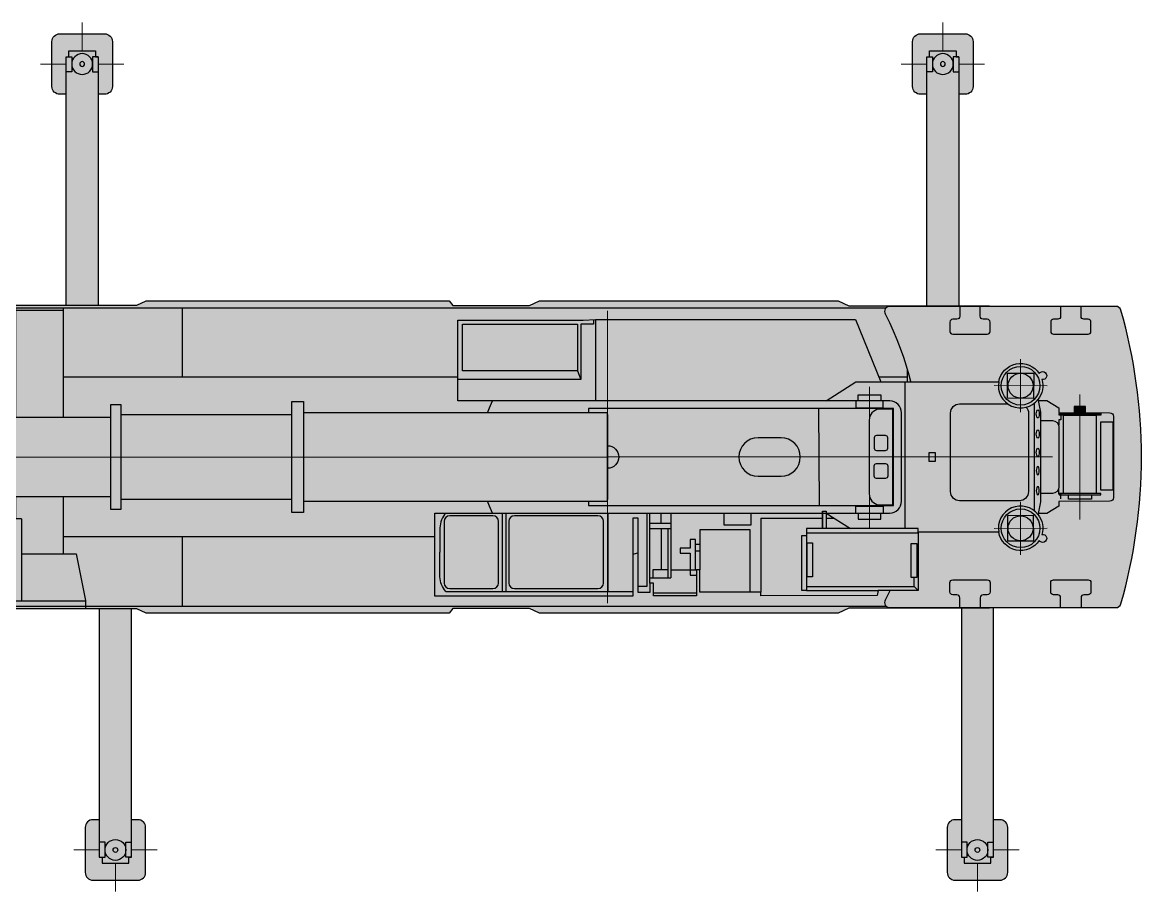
# Model space of a CAD drawing. Header units: millimetres. Extents: x -36138 to -14139, y -92870 to -59988.
# Drawn here: x -29238 to -18128, y -92870 to -84243 of the extents above; entities that cross this region are included whole.
import ezdxf

# ---------------------------------------------------------------- set-up
doc = ezdxf.new("R2010")
doc.units = ezdxf.units.MM
doc.set_wipeout_variables(frame=1)
doc.layers.add('Техника. Кран Grove GMK 5170', color=251, linetype='Continuous')
doc.layers.add('Техника. Кран Grove GMK 5170 Штрих', color=7, linetype='Continuous', true_color=0xf7d56e)

# ---------------------------------------------------------------- blocks, each defined once
blk = doc.blocks.new('Кран GMK 5170-0224.21494801')
at = {"color": 0, "linetype": 'ByBlock', "lineweight": -2, "transparency": 16777216}
blk.add_wipeout([(223.35143530849746, -300), (223.35143530849746, -300), (252.68357113049933, -294.1654754233439), (277.5501551700748, -277.5501551700747), (294.165475423344, -252.68357113049922), (300, -223.35143530849734), (300, -223.3514353084975), (300, 223.35143530849746), (300, 223.35143530849746), (294.16547542334393, 252.68357113049933), (277.5501551700747, 277.5501551700746), (252.6835711304993, 294.1654754233439), (223.35143530849746, 300), (-223.35143530849746, 300), (-223.35143530849746, 300), (-252.6835711304993, 294.1654754233439), (-277.5501551700747, 277.5501551700746), (-294.16547542334393, 252.68357113049933), (-300, 223.35143530849746), (-300, -223.3514353084975), (-300, -223.3514353084975), (-294.16547542334393, -252.68357113049933), (-277.5501551700747, -277.5501551700747), (-252.68357113049933, -294.1654754233439), (-223.35143530849746, -300)], dxfattribs=at)
at = {"layer": 'Техника. Кран Grove GMK 5170 Штрих', "transparency": 16777216}
h = blk.add_hatch(color=256, dxfattribs=at)
h.dxf.hatch_style = 1
edge = h.paths.add_edge_path()
edge.add_line((-223.3514353084975, -300), (223.3514353084975, -300))
edge.add_arc((223.3514353084975, -223.3514353084975), 76.64856469150254, 270, 360)
edge.add_line((300, -223.3514353084975), (300, 223.3514353084975))
edge.add_arc((223.3514353084975, 223.3514353084975), 76.64856469150254, 0, 90)
edge.add_line((223.3514353084975, 300), (-223.3514353084975, 300))
edge.add_arc((-223.3514353084975, 223.3514353084975), 76.64856469150254, 90, 180)
edge.add_line((-300, 223.3514353084975), (-300, -223.3514353084975))
edge.add_arc((-223.3514353084975, -223.3514353084975), 76.64856469150254, 180, 270)
at = {"color": 0, "linetype": 'ByBlock', "lineweight": 9, "transparency": 16777216}
for p, q in [((0, -413.5567201881204), (0, 413.5567201881204)), ((-413.5567201881204, 0), (413.5567201881204, 0))]:
    blk.add_line(p, q, dxfattribs=at)
at = {"color": 0, "linetype": 'ByBlock', "lineweight": -2, "transparency": 16777216}
blk.add_lwpolyline([(-223.3514353084975, -300), (223.3514353084975, -300, 0.414213562373095), (300, -223.3514353084975), (300, 223.3514353084975, 0.414213562373095), (223.3514353084975, 300), (-223.3514353084975, 300, 0.414213562373095), (-300, 223.3514353084975), (-300, -223.3514353084975, 0.414213562373095)], format="xyb", close=True, dxfattribs=at)
blk = doc.blocks.new('Кран GMK 5170-0224.215028')
at = {"color": 0, "linetype": 'ByBlock', "lineweight": -2, "transparency": 16777216}
blk.add_wipeout([(-131.73732596188324, -130), (131.73732596188347, -130), (131.73732596188347, -70.66530100679665), (160, -70.66530100679665), (160, 2600), (-160, 2600), (-160, -70.66530100679665), (-131.73732596188324, -70.66530100679665)], dxfattribs=at)
at = {"layer": 'Техника. Кран Grove GMK 5170 Штрих', "transparency": 16777216}
h = blk.add_hatch(color=256, dxfattribs=at)
h.dxf.hatch_style = 1
h.paths.add_polyline_path([(-131.7373259618835, -70.66530100679665), (-131.7373259618835, -130), (131.7373259618835, -130), (131.7373259618835, -70.66530100679665), (160, -70.66530100679665), (160, 2600), (-160, 2600), (-160, -70.66530100679665)])
at = {"color": 0, "linetype": 'ByBlock', "lineweight": -2, "transparency": 16777216}
blk.add_lwpolyline([(-131.7373259618835, -70.66530100679665), (-131.7373259618835, -130), (131.7373259618835, -130), (131.7373259618835, -70.66530100679665), (160, -70.66530100679665), (160, 2600), (-160, 2600), (-160, -70.66530100679665)], close=True, dxfattribs=at)
for points in [[(-160, -70.66530100679665), (-103.4746519237742, -70.66530100679665), (-103.4746519237742, 76.6388988133549), (-160, 76.6388988133549)], [(160, -70.66530100679665), (103.4746519237742, -70.66530100679665), (103.4746519237742, 76.6388988133549), (160, 76.6388988133549)]]:
    blk.add_lwpolyline(points, dxfattribs=at)
for radius in [103.4746519237709, 23.81522471108474]:
    blk.add_circle((0, 0), radius, dxfattribs=at)
blk = doc.blocks.new('Кран GMK 5170-0224.194517')
at = {"color": 0, "linetype": 'ByBlock', "lineweight": -2, "transparency": 16777216}
blk.add_wipeout([(3949.282916369557, -1343.6058605168419), (3949.282916369557, -1391.2596329978542), (3838.8889044283114, -1421.6017187266352), (3838.8889044283114, -1481.2225783520626), (3789.7622286376854, -1500), (2396.5737555861697, -1500), (2290.848995575666, -1550), (-674.4223234290187, -1550), (-773.9656903497023, -1503.8969788338145), (-1534.5385818486614, -1503.8969788338145), (-1570.6035288986825, -1550), (-4580.100827058704, -1550), (-4670.965540650541, -1505.746114425222), (-5920.288391583475, -1505.746114425222), (-5982.3129511308, -1534.9999999999982), (-7614.946196158634, -1534.9999999999982), (-7850.525721955819, -1364.999999999999), (-9168.498484730968, -1364.999999999999), (-9208.703359599698, -1349.8339980864039), (-9267.502203828066, -1349.8339980864039), (-9288.79225144814, -1330.2931327825354), (-9291.20774855186, -1197.156580423768), (-9243.663347690097, -1197.156580423768), (-9243.663347690097, 1197.156580423769), (-9291.20774855186, 1197.156580423769), (-9288.79225144814, 1330.2931327825354), (-9267.502203828066, 1349.833998086402), (-9208.703359599698, 1349.833998086402), (-9168.498484730968, 1365), (-7850.525721955819, 1365), (-7614.946196158634, 1535), (-5982.3129511308, 1535), (-5920.288391583475, 1505.746114425221), (-4670.965540650541, 1505.746114425221), (-4580.100827058704, 1550), (-1570.6035288986825, 1550), (-1534.5385818486614, 1503.8969788338145), (-773.9656903497023, 1503.8969788338145), (-674.4223234290187, 1550), (2290.848995575666, 1550), (2396.5737555861697, 1500.0000000000018), (3789.7622286376854, 1500.0000000000018), (3838.8889044283114, 1481.2225783520626), (3838.8889044283114, 1421.6017187266334), (3949.282916369557, 1391.259632997857), (3949.282916369557, 1343.6058605168437), (4007.999999999998, 1321.192387074514), (4007.999999999998, -1321.1923870745159)], dxfattribs=at)
at = {"layer": 'Техника. Кран Grove GMK 5170 Штрих', "transparency": 16777216}
h = blk.add_hatch(color=256, dxfattribs=at)
h.dxf.hatch_style = 1
h.paths.add_polyline_path([(4008, -1321.192387074516), (3949.282916369557, -1343.605860516844), (3949.282916369557, -1391.259632997855), (3838.888904428313, -1421.601718726633), (3838.888904428313, -1481.222578352063), (3789.762228637686, -1500), (2396.573755586171, -1500), (2290.848995575667, -1550), (-674.4223234290184, -1550), (-773.9656903497016, -1503.896978833815), (-1534.538581848661, -1503.896978833815), (-1570.603528898682, -1550), (-4580.100827058704, -1550), (-4670.965540650541, -1505.746114425223), (-5920.288391583475, -1505.746114425223), (-5982.3129511308, -1535), (-7614.946196158635, -1535), (-7850.525721955819, -1365), (-9168.498484730968, -1365), (-9208.703359599698, -1349.833998086404), (-9267.502203828066, -1349.833998086404), (-9288.79225144814, -1330.293132782535), (-9291.20774855186, -1197.156580423769), (-9243.663347690097, -1197.156580423769), (-9243.663347690097, 1197.156580423769), (-9291.20774855186, 1197.156580423769), (-9288.79225144814, 1330.293132782535), (-9267.502203828066, 1349.833998086404), (-9208.703359599698, 1349.833998086404), (-9168.498484730968, 1365), (-7850.525721955819, 1365), (-7614.946196158635, 1535), (-5982.3129511308, 1535), (-5920.288391583475, 1505.746114425223), (-4670.965540650541, 1505.746114425223), (-4580.100827058704, 1550), (-1570.603528898682, 1550), (-1534.538581848661, 1503.896978833815), (-773.9656903497016, 1503.896978833815), (-674.4223234290184, 1550), (2290.848995575667, 1550), (2396.573755586171, 1500), (3789.762228637686, 1500), (3838.888904428313, 1481.222578352063), (3838.888904428313, 1421.601718726633), (3949.282916369557, 1391.259632997855), (3949.282916369557, 1343.605860516844), (4008, 1321.192387074516)])
edge = h.paths.add_edge_path(flags=0)
edge.add_arc((5.811107890344035e-14, -1.13686837721616e-13), 1000, 180, 360)
edge.add_arc((-5.811107890344035e-14, 1.13686837721616e-13), 1000, 0, 180)
h = blk.add_hatch(color=256, dxfattribs=at)
h.dxf.hatch_style = 1
h.set_gradient(color1=(132, 132, 132), color2=(214, 214, 214), rotation=180, tint=1)
edge = h.paths.add_edge_path()
edge.add_arc((-8964.147920987394, -1229.295151965263), 46.3886188299407, -73.92290433633718, 1.0553593319232277, ccw=False)
edge.add_line((-8951.301495082756, -1273.869508925585), (-9159.18373208106, -1288.516799466692))
edge.add_arc((-9163.552191597526, -1249.61695367322), 39.14436666115686, 239.2792716071339, 276.40748048065984, ccw=False)
edge.add_arc((-9139.450014042377, -1234.790334517638), 65.53499409073983, 180.4587436288264, 227.7078468648411, ccw=False)
edge.add_line((-9204.982907569807, -1235.31504052657), (-9204.982907569807, 1235.31504052657))
edge.add_arc((-9139.450014042377, 1234.790334517638), 65.53499409073981, 132.2921531351589, 179.5412563711736, ccw=False)
edge.add_arc((-9163.552191597526, 1249.61695367322), 39.14436666115724, 83.59251951934021, 120.7207283928661, ccw=False)
edge.add_line((-9159.18373208106, 1288.516799466692), (-8951.301495082756, 1273.869508925585))
edge.add_arc((-8964.147920987394, 1229.295151965263), 46.38861882994086, -1.0553593319232277, 73.92290433633718, ccw=False)
edge.add_line((-8917.76717124926, 1228.440745341912), (-8917.76717124926, -1228.440745341912))
at = {"color": 0, "linetype": 'ByBlock', "lineweight": -2, "transparency": 16777216}
for p, q in [((-4221.282619536614, 1481.222578352063), (-4221.282619536614, 793.1243666978517)), ((2974.749875559483, 1481.222578352063), (2974.749875559483, -1481.222578352063)), ((-4221.282619536614, -793.1243666978517), (-4221.282619536614, -1481.222578352063))]:
    blk.add_line(p, q, dxfattribs=at)
for points in [[(4008, -1321.192387074516), (3949.282916369557, -1343.605860516844), (3949.282916369557, -1391.259632997855), (3838.888904428313, -1421.601718726633), (3838.888904428313, -1481.222578352063), (3789.762228637686, -1500), (2396.573755586171, -1500), (2290.848995575667, -1550), (-674.4223234290184, -1550), (-773.9656903497016, -1503.896978833815), (-1534.538581848661, -1503.896978833815), (-1570.603528898682, -1550), (-4580.100827058704, -1550), (-4670.965540650541, -1505.746114425223), (-5920.288391583475, -1505.746114425223), (-5982.3129511308, -1535), (-7614.946196158635, -1535), (-7850.525721955819, -1365), (-9168.498484730968, -1365), (-9208.703359599698, -1349.833998086404), (-9267.502203828066, -1349.833998086404), (-9288.79225144814, -1330.293132782535), (-9291.20774855186, -1197.156580423769), (-9243.663347690097, -1197.156580423769), (-9243.663347690097, 1197.156580423769), (-9291.20774855186, 1197.156580423769), (-9288.79225144814, 1330.293132782535), (-9267.502203828066, 1349.833998086404), (-9208.703359599698, 1349.833998086404), (-9168.498484730968, 1365), (-7850.525721955819, 1365), (-7614.946196158635, 1535), (-5982.3129511308, 1535), (-5920.288391583475, 1505.746114425223), (-4670.965540650541, 1505.746114425223), (-4580.100827058704, 1550), (-1570.603528898682, 1550), (-1534.538581848661, 1503.896978833815), (-773.9656903497016, 1503.896978833815), (-674.4223234290184, 1550), (2290.848995575667, 1550), (2396.573755586171, 1500), (3789.762228637686, 1500), (3838.888904428313, 1481.222578352063), (3838.888904428313, 1421.601718726633), (3949.282916369557, 1391.259632997855), (3949.282916369557, 1343.605860516844), (4008, 1321.192387074516)], [(-7683.441580662191, -341.0455564032818), (-7386.341123941711, -341.0455564032818), (-7386.341123941711, 705.1282999145988), (-7683.441580662191, 705.1282999145988)], [(-7309.193878988306, -341.0455564032818), (-7012.093422267826, -341.0455564032818), (-7012.093422267826, 705.1282999145988), (-7309.193878988306, 705.1282999145988)], [(-6934.946177314421, -341.0455564032818), (-6637.845720593941, -341.0455564032818), (-6637.845720593941, 705.1282999145988), (-6934.946177314421, 705.1282999145988)], [(-6582.47735582936, -341.0455564032818), (-6285.37689910888, -341.0455564032818), (-6285.37689910888, 705.1282999145988), (-6582.47735582936, 705.1282999145988)], [(-6208.229654155475, -341.0455564032818), (-5911.129197434995, -341.0455564032818), (-5911.129197434995, 705.1282999145988), (-6208.229654155475, 705.1282999145988)], [(-7683.441580662191, -1359.732776178869), (-6776.686204974896, -1359.732776178869), (-6776.686204974896, -391.3066144031982), (-7683.441580662191, -391.3066144031982)]]:
    blk.add_lwpolyline(points, close=True, dxfattribs=at)
for points in [[(-7779.149436676264, 1266.918261519626), (-7779.149436676264, 1371.29692873959), (-7608.329289339628, 1481.222578352063), (3838.888904428313, 1481.222578352063)], [(-7779.149436676264, 1311.568009293529), (-7572.046250437816, 1421.70040296355), (-7572.046250437816, 1481.222578352063)], [(-6081.132421956405, 1435.708854484452), (-6081.132421956405, 1481.222578352063)], [(-5878.470172640955, 1481.222578352063), (-5878.470172640955, -613.4582289474638)], [(-5878.470172640955, 1457.573633436994), (-5405.341089288668, 1457.573633436994)], [(-5405.341089288668, 1481.222578352063), (-5405.341089288668, -965.3271675239885)], [(-9208.703359599698, 1349.833998086404), (-8898.72607232145, 1320.097898710956), (-7820.497462992331, 1320.097898710956), (-7820.497462992331, 0)], [(-6037.076670706614, 1398.915070904332), (-7548.177408317286, 1401.724740912512), (-7615.046149433845, 1334.506163332706), (-7718.297882727435, 1311.217050208405)], [(-7603.69340885475, 1345.918297920813), (-7603.69340885475, 727.883804879692), (-6618.913299952251, 727.883804879692), (-6618.913299952251, 1355.923017432264), (-7593.740758515476, 1355.923017432264)], [(-7572.046250437816, 1435.708854484452), (-6081.132421956405, 1435.708854484452)], [(-6016.743302162671, 1381.933370662315), (-6016.743302162671, 942.6393478656028), (-6618.913299952251, 942.6393478656028)], [(-6081.132421956405, 1435.708854484452), (-5912.44205947937, 1294.8247130737), (-5878.470172640955, 1294.8247130737)], [(-7820.497462992331, 1266.918261519626), (-7716.746189349265, 1266.918261519626)], [(-7779.149436676264, 1310.140532959769), (-7718.297882727435, 1311.217050208405), (-7690.810732044243, 1213.612676964265), (-7690.810732044243, -1355.400456329677)], [(-7716.948513512078, 1305.519713521338), (-7716.948513512078, -1340.034069673156)], [(-609.0597170640431, 793.1243666978517), (-5405.341089288668, 793.1243666978517)], [(2974.749875559483, 793.1243666978517), (609.0597170640426, 793.1243666978517)], [(-7820.497462992331, 642.5311291612693), (-8917.76717124926, 642.5311291612693)], [(-7820.497462992331, 568.6485606312222), (-8917.76717124926, 568.6485606312222)], [(-9208.703359599698, -1349.833998086404), (-8898.72607232145, -1320.097898710956), (-7820.497462992331, -1320.097898710956), (-7820.497462992331, 0)], [(-7820.497462992331, -568.6485606312222), (-8917.76717124926, -568.6485606312222)], [(-7820.497462992331, -642.5311291612693), (-8917.76717124926, -642.5311291612693)], [(-5817.836284491583, -613.4582289474638), (-5878.470172640955, -613.4582289474638)], [(-5817.836284491583, -613.4582289474638), (-5817.836284491583, -1430.041503779954)], [(-609.0597170640431, -793.1243666978517), (-5405.341089288668, -793.1243666978517)], [(2974.749875559483, -793.1243666978517), (609.0597170640426, -793.1243666978517)], [(-5819.175658379419, -962.2101991520394), (-5274.989419837955, -962.2101991520394), (-5180.62415969008, -1422.59498477669), (-5180.62415969008, -1505.746114425223)], [(-5180.62415969008, -1430.041503779954), (-7563.848458453554, -1430.041503779954), (-7820.497462992331, -1279.157701969634)], [(-7820.497462992331, -1320.097898710956), (-7608.329289339628, -1481.222578352063), (3838.888904428313, -1481.222578352063)]]:
    blk.add_lwpolyline(points, dxfattribs=at)
for points in [[(-8917.76717124926, -1228.440745341912, -0.3393484909883466), (-8951.301495082756, -1273.869508925585), (-9159.18373208106, -1288.516799466692, -0.1634346486017519), (-9183.549246346818, -1283.268093960833, -0.2091344984603564), (-9204.982907569807, -1235.31504052657), (-9204.982907569807, 1235.31504052657, -0.2091344984603564), (-9183.549246346818, 1283.268093960833, -0.1634346486017519), (-9159.18373208106, 1288.516799466692), (-8951.301495082756, 1273.869508925585, -0.3393484909883466), (-8917.76717124926, 1228.440745341912)], [(-6479.146545887939, -1326.165225520861, 0.5734107732624532), (-6360.959837174734, -1233.925446001806), (-6452.899277804587, -1116.123561114058, 1.00000000000003), (-6571.085986517784, -1208.363340633106)]]:
    blk.add_lwpolyline(points, format="xyb", close=True, dxfattribs=at)
for centre, radius in [((-7039.385252513952, 1119.700126983989), 179.9794570608137), ((0, 0), 1000), ((-6511.992632161186, -1162.243450873582), 216.327422903385), ((-6511.992632161186, -1162.243450873582), 199.3848740226967)]:
    blk.add_circle(centre, radius, dxfattribs=at)
blk = doc.blocks.new('GROVE_GMK5170_CP_DESSUS')
at = {"color": 0, "linetype": 'ByBlock', "lineweight": -2, "transparency": 16777216}
blk.add_wipeout([(5095.615765236812, 1457.6350616907075), (5088.552746571489, 1472.632446901638), (5077.094072444069, 1484.6118702213716), (5062.425184992163, 1492.3340160860316), (5046.063634772144, 1495), (2801.539657533517, 1495), (2801.539657533517, 1495), (2776.3054336864334, 1488.39997136468), (2757.5340622505264, 1470.2902489602093), (2750.033164965256, 1445.308996568314), (2755.723830919785, 1419.8542769244887), (2755.7238309197846, 1419.8542769244887), (2755.7238309197846, 1419.8542769244887), (2860.7492851578863, 1194.199952884198), (2947.3331111369935, 960.8472989999541), (3014.917152034266, 721.3006074928585), (3063.065731866165, 477.10410003181505), (3091.468464044441, 229.8319730121916), (3099.942252262442, -18.921750395593335), (3088.4324708131626, -267.5534960094419), (3057.0133167302038, -514.4604759689223), (3005.88733148157, -758.0510209996287), (2935.3840952996916, -996.7548410023305), (2845.9581025645803, -1229.0331478227044), (2755.7238309197846, -1419.8542769244882), (2755.7238309197846, -1419.8542769244882), (2750.033164965256, -1445.3089965683137), (2757.5340622505264, -1470.2902489602095), (2776.3054336864334, -1488.3999713646792), (2801.539657533517, -1494.9999999999998), (2801.539657533517, -1495), (5046.063634772144, -1495), (5046.063634772144, -1495), (5062.425184992164, -1492.3340160860316), (5077.094072444069, -1484.6118702213714), (5088.552746571489, -1472.632446901638), (5095.615765236812, -1457.635061690707), (5095.615765236812, -1457.6350616907075), (5095.615765236811, -1457.6350616907075), (5175.478647391319, -1142.1124158315295), (5235.823835959087, -822.2826514056387), (5276.423757998528, -499.35190600286296), (5297.125303644453, -174.53801158966144), (5297.850403513867, 150.934098161973), (5278.5963231201595, 475.837007327455), (5239.435673185357, 798.9454465435865), (5180.516135811569, 1119.0409137274555), (5102.059907544294, 1434.9162692746631)], dxfattribs=at)
at = {"layer": 'Техника. Кран Grove GMK 5170 Штрих', "true_color": 0xadadad, "transparency": 16777216}
h = blk.add_hatch(color=253, dxfattribs=at)
h.dxf.hatch_style = 1
edge = h.paths.add_edge_path()
edge.add_arc((5046.063634772148, 1443.460342466482), 51.53965753352275, 15.96353280865996, 90.00000000000504)
edge.add_line((5046.063634772143, 1495), (2801.539657533516, 1495))
edge.add_arc((2801.539657533514, 1443.460342466482), 51.53965753351736, 89.99999999999699, 207.2592547683466)
edge.add_arc((-1.818989403545856e-12, 0), 3100, -27.25925476834948, 27.25925476834942, ccw=False)
edge.add_arc((2801.539657533514, -1443.460342466482), 51.53965753351737, 152.7407452316536, 270.0000000000031)
edge.add_line((2801.539657533518, -1495), (5046.063634772145, -1495))
edge.add_arc((5046.06363477215, -1443.460342466482), 51.53965753352213, 269.9999999999949, 344.0364671913408)
edge.add_arc((-1.818989403545856e-12, 0), 5300.000000000003, 344.0364671913458, 375.9635328086542)
at = {"color": 0, "linetype": 'ByBlock', "lineweight": -2, "transparency": 16777216}
blk.add_lwpolyline([(5095.615765236811, 1457.6350616907, 0.3347722609800616), (5046.063634772143, 1495), (2801.539657533516, 1495, 0.5615138457028149), (2755.723830919784, 1419.854276924481, -0.2424728894192855), (2755.723830919786, -1419.854276924496, 0.5615138457028098), (2801.539657533518, -1495), (5046.063634772145, -1495, 0.3347722609800662), (5095.615765236813, -1457.635061690715, 0.140216327210272)], format="xyb", close=True, dxfattribs=at)
for points in [[(3496.854689144295, 1495), (3496.854689144295, 1396.236162463436, -0.414213562373095), (3468.540765490381, 1367.922238809522), (3426.509105506468, 1367.922238809522, 0.414213562373095), (3398.195181852554, 1339.608315155609), (3398.195181852554, 1247.167084986577, 0.414213562373095), (3426.509105506468, 1218.853161332663), (3598.080023351124, 1218.853161332663), (3769.65094119578, 1218.853161332663, 0.414213562373095), (3797.964864849693, 1247.167084986577), (3797.964864849693, 1339.608315155609, 0.414213562373095), (3769.65094119578, 1367.922238809522), (3727.619281211866, 1367.922238809522, -0.414213562373095), (3699.305357557952, 1396.236162463436), (3699.305357557952, 1495)], [(4497.78100176947, 1495), (4497.78100176947, 1396.236162463436, -0.414213562373095), (4469.467078115556, 1367.922238809522), (4427.435418131643, 1367.922238809522, 0.414213562373095), (4399.121494477729, 1339.608315155609), (4399.121494477729, 1247.167084986577, 0.414213562373095), (4427.435418131643, 1218.853161332663), (4599.006335976299, 1218.853161332663), (4770.577253820955, 1218.853161332663, 0.414213562373095), (4798.891177474869, 1247.167084986577), (4798.891177474869, 1339.608315155609, 0.414213562373095), (4770.577253820955, 1367.922238809522), (4728.545593837041, 1367.922238809522, -0.414213562373095), (4700.231670183128, 1396.236162463436), (4700.231670183128, 1495)], [(3496.854689144297, -1495), (3496.854689144297, -1396.236162463436, 0.414213562373095), (3468.540765490383, -1367.922238809522), (3426.509105506469, -1367.922238809522, -0.414213562373095), (3398.195181852556, -1339.608315155609), (3398.195181852556, -1247.167084986577, -0.414213562373095), (3426.509105506469, -1218.853161332663), (3598.080023351125, -1218.853161332663), (3769.650941195781, -1218.853161332663, -0.414213562373095), (3797.964864849695, -1247.167084986577), (3797.964864849695, -1339.608315155609, -0.414213562373095), (3769.650941195781, -1367.922238809522), (3727.619281211868, -1367.922238809522, 0.414213562373095), (3699.305357557954, -1396.236162463436), (3699.305357557954, -1495)], [(4497.781001769472, -1495), (4497.781001769472, -1396.236162463436, 0.414213562373095), (4469.467078115558, -1367.922238809522), (4427.435418131645, -1367.922238809522, -0.414213562373095), (4399.121494477731, -1339.608315155609), (4399.121494477731, -1247.167084986577, -0.414213562373095), (4427.435418131645, -1218.853161332663), (4599.006335976301, -1218.853161332663), (4770.577253820957, -1218.853161332663, -0.414213562373095), (4798.89117747487, -1247.167084986577), (4798.89117747487, -1339.608315155609, -0.414213562373095), (4770.577253820957, -1367.922238809522), (4728.545593837043, -1367.922238809522, 0.414213562373095), (4700.23167018313, -1396.236162463436), (4700.23167018313, -1495)]]:
    blk.add_lwpolyline(points, format="xyb", dxfattribs=at)
blk = doc.blocks.new('Кран GMK 5170-0224.230354')
at = {"linetype": 'ByBlock', "lineweight": -2, "transparency": 16777216}
blk.add_wipeout([(-1140.5268777287738, -555.966392420064), (-1201.1660639956594, -408.7790051207394), (-1242.8978451977846, -255.1570785320855), (-1265.0653265768701, -97.51875622301122), (-1267.3195725758228, 61.65459665393064), (-1249.6250993897852, 219.8574522216495), (-1212.2604335122737, 374.5995590800376), (-1155.8137274844157, 523.4451410424062), (-1140.5268777287797, 555.9663924200504), (-1487.086000535855, 555.9663924200504), (-1487.086000535855, 1358.7032067721666), (-241.23315855818487, 1358.7032067721666), (-118.10164318609054, 1365.8498659497927), (2459.804197485034, 1365.8498659497927), (2714.462931391782, 745.3737012133806), (3882.883129452733, 745.3737012133806), (3882.9850064174952, 745.9538597015871), (3904.1763370656513, 808.6589897728572), (3943.030701273572, 862.2439150214104), (3996.043487143676, 901.8753465648842), (4058.433012003455, 923.9785820670841), (4124.571823813336, 926.5599391271971), (4188.4942898448935, 909.3865827767659), (4244.43468880674, 874.0075268837099), (4285.090683857415, 827.1796233685382), (4285.090683857415, 827.1796233685382), (4306.350588677674, 844.9717118645494), (4334.069335540897, 844.5101510895092), (4354.7250856310675, 826.0201009481807), (4358.241491531714, 798.5214308792802), (4342.903170002938, 775.4286212040533), (4316.192505167068, 768.0068727549206), (4311.749395072662, 768.6433899672284), (4311.749395072662, 768.6433899672284), (4320.157698511735, 717.6071192237141), (4316.439124940145, 666.0166868866891), (4300.798503372105, 616.7138324551852), (4274.097361228223, 572.4142894965844), (4274.097361228223, 572.4142894965844), (4274.0529071653855, 561.3695176379279), (4359.141321374742, 560.731231784077), (4480.934387220097, 488.26510725566186), (4480.603640308849, 442.7695975107563), (4985.861433165932, 439.02424651411457), (4985.861433165932, 439.02424651411457), (4999.590396245496, 436.2006952524862), (5011.208328382112, 428.3597436625296), (5018.962946064967, 416.68400927193215), (5021.684653144022, 402.9344936607249), (5021.684653144022, 402.9344936607231), (5021.684653144022, -402.9344936607213), (5021.684653144022, -402.9344936607213), (5018.962946064967, -416.68400927193034), (5011.208328382112, -428.3597436625296), (4999.590396245496, -436.20069525248255), (4985.861433165932, -439.0242465141109), (4985.861433165932, -439.0242465141109), (4480.603640308849, -442.7695975107563), (4480.934387220097, -488.26510725566004), (4359.141321374742, -560.731231784076), (4274.0529071653855, -561.3695176379251), (4274.097361228223, -572.4142894965835), (4274.097361228223, -572.4142894965835), (4300.798503372105, -616.7138324551843), (4316.439124940145, -666.0166868866854), (4320.157698511735, -717.6071192237132), (4311.749395072662, -768.6433899672247), (4311.749395072662, -768.6433899672247), (4311.749395072662, -768.6433899672247), (4339.127204296029, -773.0020053603694), (4356.974672663406, -794.2154406996042), (4356.585396825163, -821.9352969463098), (4338.1492744402985, -842.6391941018383), (4310.659867754266, -846.2272975098176), (4287.527138198244, -830.9492482461101), (4285.090683857415, -827.1796233685372), (4285.090683857415, -827.1796233685372), (4241.221122542218, -876.7423858208749), (4184.613604080095, -911.0439118139693), (4120.374051235175, -926.990249392843), (4054.2967861070542, -923.1430601483826), (3992.3418899954427, -899.8493554259894), (3940.0976120057526, -859.2101963644318), (3902.276316423332, -804.8911809797464), (3882.9850064174952, -745.9538597015835), (3083.7637917059756, -745.9538597015835), (3083.763791705976, -1323.6360408034234), (2686.0802918240793, -1323.6360408034234), (2674.949057978097, -1375.7084957219986), (1523.0113895903917, -1378.2240928616793), (1522.8857483015447, -1341.0074773402575), (1416.9417005647404, -1341.3646025014887), (917.0253945939036, -1341.0113355997992), (917.0253945939036, -1121.0914452403058), (882.0270755593367, -1120.8828011056748), (882.0270755593367, -1376.8033086082396), (455.44116966670845, -1376.8033086082396), (455.44116966670776, -1253.2507927386969), (419.56054602010363, -1253.2507927386969), (419.56054602010363, -1344.413177395434), (304.26184090915126, -1344.413177395434), (304.26184090915126, -607.7729328002824), (250.11437847511866, -607.7729328002824), (250.11437847511866, -1381.4763781384272), (-1714.148329467564, -1381.4763781384272), (-1714.148329467564, -555.966392420064), (-1140.526877728773, -555.966392420064)], dxfattribs=at)
at = {"layer": 'Техника. Кран Grove GMK 5170 Штрих', "transparency": 16777216}
h = blk.add_hatch(color=256, dxfattribs=at)
h.dxf.hatch_style = 1
edge = h.paths.add_edge_path()
edge.add_arc((2.273736754432321e-13, -1.088051246768885e-13), 1268.818422124429, 154.0124087222061, 205.9875912777946, ccw=False)
edge.add_line((-1140.52687772878, 555.9663924200504), (-1487.086000535855, 555.9663924200504))
edge.add_line((-1487.086000535855, 555.9663924200504), (-1487.086000535855, 1358.703206772167))
edge.add_line((-1487.086000535855, 1358.703206772167), (-241.2331585581851, 1358.703206772167))
edge.add_line((-241.2331585581851, 1358.703206772167), (-118.1016431860903, 1365.849865949793))
edge.add_line((-118.1016431860903, 1365.849865949793), (2459.804197485035, 1365.849865949793))
edge.add_line((2459.804197485035, 1365.849865949793), (2714.462931391783, 745.3737012133788))
edge.add_line((2714.462931391783, 745.3737012133788), (3882.883129452735, 745.3737012133789))
edge.add_arc((4099.999999999972, 707.5465784164797), 220.3874467734433, 32.876537185427026, 170.1168612991338, ccw=False)
edge.add_arc((4319.590726358238, 807.5531114538434), 39.69197529093563, -101.39399350405313, 150.3651576931823, ccw=False)
edge.add_arc((4099.999999999945, 707.5465784163514), 220.3874467735078, -37.81818665016982, 16.09462700372808, ccw=False)
edge.add_line((4274.097361228225, 572.4142894965844), (4274.052907165387, 561.369517637926))
edge.add_line((4274.052907165387, 561.369517637926), (4359.141321374744, 560.731231784077))
edge.add_line((4359.141321374744, 560.731231784077), (4480.934387220099, 488.2651072556619))
edge.add_line((4480.934387220099, 488.2651072556619), (4480.603640308851, 442.7695975107563))
edge.add_line((4480.603640308851, 442.7695975107563), (4985.861433165934, 439.0242465141127))
edge.add_arc((4985.593908758137, 402.9344936607242), 36.09074438588696, -1.8189894035458565e-12, 89.57528834286052, ccw=False)
edge.add_line((5021.684653144024, 402.9344936607231), (5021.684653144024, -402.9344936607231))
edge.add_arc((4985.593908758137, -402.9344936607242), 36.09074438588686, -89.57528834286052, 1.8189894035458565e-12, ccw=False)
edge.add_line((4985.861433165934, -439.0242465141127), (4480.603640308851, -442.7695975107563))
edge.add_line((4480.603640308851, -442.7695975107563), (4480.934387220099, -488.2651072556619))
edge.add_line((4480.934387220099, -488.2651072556619), (4359.141321374744, -560.731231784077))
edge.add_line((4359.141321374744, -560.731231784077), (4274.052907165387, -561.369517637926))
edge.add_line((4274.052907165387, -561.369517637926), (4274.097361228225, -572.4142894965844))
edge.add_arc((4099.999999999945, -707.5465784163514), 220.3874467735079, -16.09462700372808, 37.81818665016982, ccw=False)
edge.add_arc((4319.590726358238, -807.5531114538434), 39.69197529093535, -150.3651576931823, 101.39399350405319, ccw=False)
edge.add_arc((4099.999999999975, -707.5465784164837), 220.3874467734391, 190.0362747214233, 327.12346281457343, ccw=False)
edge.add_line((3882.985006417497, -745.9538597015853), (3083.763791705976, -745.9538597015849))
edge.add_line((3083.763791705976, -745.9538597015849), (3083.763791705976, -1323.636040803423))
edge.add_line((3083.763791705976, -1323.636040803423), (2686.080291824081, -1323.636040803423))
edge.add_line((2686.080291824081, -1323.636040803423), (2674.949057978098, -1375.708495721999))
edge.add_line((2674.949057978098, -1375.708495721999), (1523.011389590392, -1378.224092861681))
edge.add_line((1523.011389590392, -1378.224092861681), (1522.885748301545, -1341.007477340259))
edge.add_line((1522.885748301545, -1341.007477340259), (1416.941700564741, -1341.36460250149))
edge.add_line((1416.941700564741, -1341.36460250149), (917.0253945939039, -1341.011335599801))
edge.add_line((917.0253945939039, -1341.011335599801), (917.0253945939039, -1121.091445240306))
edge.add_line((917.0253945939039, -1121.091445240306), (882.0270755593374, -1120.882801105676))
edge.add_line((882.0270755593374, -1120.882801105676), (882.0270755593374, -1376.803308608241))
edge.add_line((882.0270755593374, -1376.803308608241), (455.4411696667084, -1376.803308608241))
edge.add_line((455.4411696667084, -1376.803308608241), (455.4411696667084, -1253.250792738698))
edge.add_line((455.4411696667084, -1253.250792738698), (419.5605460201041, -1253.250792738698))
edge.add_line((419.5605460201041, -1253.250792738698), (419.5605460201041, -1344.413177395436))
edge.add_line((419.5605460201041, -1344.413177395436), (304.2618409091519, -1344.413177395436))
edge.add_line((304.2618409091519, -1344.413177395436), (304.2618409091519, -607.7729328002824))
edge.add_line((304.2618409091519, -607.7729328002824), (250.1143784751184, -607.7729328002824))
edge.add_line((250.1143784751184, -607.7729328002824), (250.1143784751184, -1381.476378138429))
edge.add_line((250.1143784751184, -1381.476378138429), (-1714.148329467564, -1381.476378138429))
edge.add_line((-1714.148329467564, -1381.476378138429), (-1714.148329467564, -555.966392420065))
edge.add_line((-1714.148329467564, -555.966392420065), (-1140.526877728773, -555.9663924200646))
h = blk.add_hatch(color=256, dxfattribs=at)
h.dxf.hatch_style = 1
h.paths.add_polyline_path([(4632.618399717161, 441.22466708094), (4745.419314034749, 441.22466708094), (4745.419314034749, 502.3119381359065), (4632.618399717161, 502.3119381359065)])
h = blk.add_hatch(color=256, dxfattribs=at)
h.dxf.hatch_style = 1
h.set_gradient(color1=(110, 110, 110), color2=(173, 173, 173), tint=1, name='CYLINDER')
h.paths.add_polyline_path([(4527.34697712757, 416.4486790161245), (4850.546439684389, 416.4486790161245), (4850.546439684389, -361.2236567207656), (4527.34697712757, -361.2236567207656)])
h = blk.add_hatch(color=256, dxfattribs=at)
h.dxf.hatch_style = 1
h.set_gradient(color1=(132, 132, 132), color2=(214, 214, 214), tint=1)
edge = h.paths.add_edge_path()
edge.add_arc((-1137.991947916333, -1251.131117136492), 55.29824392611044, 270, 360)
edge.add_line((-1082.693703990223, -1251.131117136492), (-1082.693703990223, -639.3100607932408))
edge.add_arc((-1137.991947916333, -639.3100607932408), 55.29824392611044, 0, 90)
edge.add_line((-1137.991947916333, -584.0118168671304), (-1566.715575603103, -584.0118168671304))
edge.add_arc((-1566.715575603103, -639.3100607932408), 55.29824392611044, 90, 180)
edge.add_line((-1622.013819529214, -639.3100607932408), (-1622.013819529214, -1251.131117136492))
edge.add_arc((-1566.715575603103, -1251.131117136492), 55.29824392611044, 180, 270)
edge.add_line((-1566.715575603103, -1306.429361062603), (-1137.991947916333, -1306.429361062603))
h = blk.add_hatch(color=256, dxfattribs=at)
h.dxf.hatch_style = 1
h.set_gradient(color1=(132, 132, 132), color2=(214, 214, 214), rotation=45, tint=1, name='HEMISPHERICAL')
edge = h.paths.add_edge_path()
edge.add_arc((-94.93071244047314, -1251.131117136492), 55.29824392611044, 270, 360)
edge.add_line((-39.6324685143627, -1251.131117136492), (-39.6324685143627, -639.3100607932408))
edge.add_arc((-94.93071244047314, -639.3100607932408), 55.29824392611044, 0, 90)
edge.add_line((-94.93071244047314, -584.0118168671304), (-924.3596575320844, -584.0118168671304))
edge.add_arc((-924.3596575320844, -639.3100607932408), 55.29824392611044, 90, 180)
edge.add_line((-979.6579014581948, -639.3100607932408), (-979.6579014581948, -1251.131117136492))
edge.add_arc((-924.3596575320844, -1251.131117136492), 55.29824392611044, 180, 270)
edge.add_line((-924.3596575320844, -1306.429361062603), (-94.93071244047314, -1306.429361062603))
at = {"color": 0, "linetype": 'ByBlock', "lineweight": 9, "transparency": 16777216}
for p, q in [((2600, 697.3594938164388), (2600, 0)), ((4688.946708405972, -619.0501851716133), (4688.946708405972, 619.0501851716133)), ((2600, -707.2921852371073), (2600, 0))]:
    blk.add_line(p, q, dxfattribs=at)
at = {"color": 0, "linetype": 'ByBlock', "lineweight": -2, "transparency": 16777216}
for points in [[(-1140.526877728773, -555.9663924200646, -0.2307541357620806), (-1140.52687772878, 555.9663924200504), (-1487.086000535855, 555.9663924200504), (-1487.086000535855, 1358.703206772167), (-241.2331585581851, 1358.703206772167), (-118.1016431860903, 1365.849865949793), (2459.804197485035, 1365.849865949793), (2714.462931391783, 745.3737012133788), (3882.883129452735, 745.3737012133789, -0.6824116015972229), (4285.090683857416, 827.1796233685382, -1.957522194082211), (4311.749395072664, 768.6433899672265, -0.2396764469011026), (4274.097361228225, 572.4142894965844), (4274.052907165387, 561.369517637926), (4359.141321374744, 560.731231784077), (4480.934387220099, 488.2651072556619), (4480.603640308851, 442.7695975107563), (4985.861433165934, 439.0242465141127, -0.4120441199660814), (5021.684653144024, 402.9344936607231), (5021.684653144024, -402.9344936607231, -0.4120441199660814), (4985.861433165934, -439.0242465141127), (4480.603640308851, -442.7695975107563), (4480.934387220099, -488.2651072556619), (4359.141321374744, -560.731231784077), (4274.052907165387, -561.369517637926), (4274.097361228225, -572.4142894965844, -0.2396764469011026), (4311.749395072664, -768.6433899672265, -1.957522194082211), (4285.090683857416, -827.1796233685382, -0.6814327031604617), (3882.985006417497, -745.9538597015853), (3083.763791705976, -745.9538597015849), (3083.763791705976, -1323.636040803423), (2686.080291824081, -1323.636040803423), (2674.949057978098, -1375.708495721999), (1523.011389590392, -1378.224092861681), (1522.885748301545, -1341.007477340259), (1416.941700564741, -1341.36460250149), (917.0253945939039, -1341.011335599801), (917.0253945939039, -1121.091445240306), (882.0270755593374, -1120.882801105676), (882.0270755593374, -1376.803308608241), (455.4411696667084, -1376.803308608241), (455.4411696667084, -1253.250792738698), (419.5605460201041, -1253.250792738698), (419.5605460201041, -1344.413177395436), (304.2618409091519, -1344.413177395436), (304.2618409091519, -607.7729328002824), (250.1143784751184, -607.7729328002824), (250.1143784751184, -1381.476378138429), (-1714.148329467564, -1381.476378138429), (-1714.148329467564, -555.966392420065)], [(2598.034579438914, -365.812349793945, 0.3922819082229269), (2694.650337695624, -474.2249504843858), (2832.380569992485, -474.2249504843858), (2832.380569992485, 474.2249504843712), (2694.650337695624, 474.2249504843712, 0.3922819082229269), (2598.034579438914, 365.8123497939305)], [(1723.169838528513, 190.5442817103758), (1493.950701451526, 190.5442817103758, 0.9999999999999999), (1493.950701451526, -190.5442817103758), (1723.169838528513, -190.5442817103758, 0.9999999999999999)], [(2670.087262999135, 64.52679135259677), (2758.486299539669, 64.52679135259677, 0.414213562373095), (2781.56886567334, 87.60935748626798), (2781.56886567334, 190.3308176884238, 0.414213562373095), (2758.486299539669, 213.4133838220951), (2670.087262999135, 213.4133838220951, 0.414213562373095), (2647.004696865464, 190.3308176884238), (2647.004696865464, 87.60935748626798, 0.414213562373095)], [(2670.087262999135, -64.52679135261133), (2758.486299539669, -64.52679135261133, -0.414213562373095), (2781.56886567334, -87.60935748628253), (2781.56886567334, -190.3308176884384, -0.414213562373095), (2758.486299539669, -213.4133838221096), (2670.087262999135, -213.4133838221096, -0.414213562373095), (2647.004696865464, -190.3308176884384), (2647.004696865464, -87.60935748628253, -0.414213562373095)]]:
    blk.add_lwpolyline(points, format="xyb", close=True, dxfattribs=at)
for points in [[(-139.4939235924514, 1364.608239574657), (-139.9155211399484, 1316.967716707557), (-265.0270357223199, 1316.967716707557), (-265.0270357223199, 770.693081693571), (-1486.190275905654, 770.174394206595)], [(-118.1016431860904, 1365.849865949793), (-118.1016431860903, 555.9663924200504)], [(-298.6113361934113, 854.8764930306185), (-265.0270357223199, 770.693081693571)], [(2171.174731986364, 555.9663924200504), (2465.261646311585, 745.249975488463), (2714.462931391783, 745.3737012133788)], [(2950.914619909716, 744.4353562954857), (2950.914619909716, -710.9293097593327)], [(2463.412354419357, 555.9663924200504), (2463.412354419357, 488.4605291537227), (2736.587645580657, 488.4605291537227), (2736.587645580657, 555.9663924200504)], [(2486.578020953617, 555.9734558840064), (2487.07778732969, 618.0444397904066), (2712.92221267031, 616.3452341118173), (2712.92221267031, 555.9663924200504)], [(4274.052907165387, 561.369517637926), (4298.75455015566, 446.2447503567018), (4298.75455015566, -446.2447503567018), (4274.052907165387, -561.369517637926)], [(2095.222906395036, 482.0580088650167), (2099.126010084728, -482.0580088650167)], [(4237.14335131523, -535.0289622570417), (4237.14335131523, 535.0289622570417)], [(4501.124948812823, 416.4486790161245), (4501.124948812823, 369.7609981254427), (4478.548034531312, 369.7609981254427), (4478.548034531312, 314.3159033595875)], [(4501.124948812823, -416.4486790161245), (4501.124948812823, -369.7609981254427), (4478.548034531312, -369.7609981254427), (4478.548034531312, -314.3159033595875)], [(2463.412354419357, -555.9663924200504), (2463.412354419357, -488.4605291537227), (2736.587645580657, -488.4605291537227), (2736.587645580657, -555.9663924200504)], [(-1045.389435923498, -555.966392420065), (-1045.389435923498, -1334.474785509668)], [(-1009.378944160679, -555.966392420065), (-1009.378944160679, -1334.474785509668)], [(1.498539201114909, -555.966392420065), (1.498539201114909, -1334.474785509668)], [(389.3720547518315, -555.966392420065), (389.3720547518315, -1284.072577662897), (304.0165992327966, -1284.072577662897)], [(419.5605460201041, -1253.250792738698), (419.0581774896855, -555.966392420065)], [(629.1528370702144, -661.4022911245152), (419.1341616181142, -661.4022911245152)], [(531.1801742413809, -661.4022911245152), (531.1801742413809, -555.966392420065)], [(629.1528370702144, -555.966392420065), (629.1528370702144, -1197.967497544327)], [(1422.872603674623, -555.966392420065), (1422.872603674623, -677.0032719922979), (1158.636148040237, -677.0032719922979), (1158.636148040237, -555.966392420065)], [(1523.011389590392, -607.784582052954), (1522.885748301545, -1341.007477340259)], [(1523.011389590392, -607.784582052954), (2132.472214158304, -607.784582052954)], [(2169.178229805012, -607.784582052954), (2251.68383503706, -607.784582052954)], [(2171.174731986364, -555.9663924200504), (2411.938169873487, -710.9293097593327)], [(2486.578020953617, -555.9734558840064), (2487.07778732969, -618.0444397904066), (2712.92221267031, -616.3452341118173), (2712.92221267031, -555.9663924200504)], [(629.1528370702144, -714.1573368014309), (419.1721612183288, -714.1306974625041)], [(629.1528370702144, -714.1306974625041), (419.1721612183288, -714.1306974625041)], [(531.1801742413809, -714.1306974625041), (531.1801742413809, -1120.882801105676)], [(598.9163915573102, -714.1306974625041), (597.1181163562433, -1197.716870284115)], [(917.0253945939039, -722.8270664097467), (917.0253945939038, -1121.091445240306)], [(1416.941700564741, -1341.36460250149), (1416.941700564741, -722.8270664097467), (917.0253945939039, -722.8270664097467)], [(3083.763791705976, -745.9538597015849), (3083.763791705976, -710.9293097593327), (1975.290691224305, -710.9293097593327), (1975.290691224305, -1323.636040803423), (2686.080291824081, -1323.636040803423)], [(1975.290691224305, -751.3604095824267), (3083.720451449859, -751.3604095824267)], [(872.607364041658, -1120.809457041476), (872.607364041658, -819.5010558524605), (820.7374823288949, -819.5010558524605), (820.7374823288949, -904.1386223880559), (719.7005161711506, -904.1386223880559), (719.7005161711506, -955.4826569679894), (820.7374823288949, -955.4826569679894), (820.7374823288949, -1172.942608379522), (882.0270755593374, -1172.942608379522)], [(872.607364041658, -864.7830447733286), (917.0253945939039, -864.7830447733286)], [(1975.290691224305, -1323.636040803423), (1930.158411774318, -1323.636040803423), (1930.158411774318, -780.4925005547334), (1975.290691224305, -780.4925005547334)], [(872.607364041658, -932.5357589575215), (917.0253945939038, -932.5357589575215)], [(419.5208462298638, -1197.967497544327), (629.1528370702144, -1197.967497544327)], [(597.4038333782881, -1120.882801105676), (450.8540751195371, -1120.882801105676), (450.8540751195371, -1197.967497544327)], [(629.1528370702144, -1120.882801105676), (882.0270755593374, -1120.882801105676)], [(1975.490597774711, -1284.361249648311), (3043.041553672258, -1286.76012825338), (3043.041553672258, -1196.389457567834)], [(3083.763791705976, -1323.636040803423), (3043.041553672258, -1286.76012825338)], [(-1604.63186626239, -1334.474785509668), (250.1143784751184, -1334.474785509668)], [(882.0270755593374, -1350.5471029095), (455.4411696667082, -1350.5471029095)]]:
    blk.add_lwpolyline(points, dxfattribs=at)
for points in [[(-298.6113361934113, 854.8764930306185), (-1441.277178412478, 854.8764930306185), (-1441.277178412478, 1316.967716707557), (-298.6113361934113, 1316.967716707557)], [(4228.910491693983, 582.2311812820917), (3969.031976143786, 584.1802701487104), (3970.931088372818, 832.6641123247682), (4230.759627285399, 830.765000095751)], [(2837.864570064718, 482.0580088650167), (-189.4122352692502, 482.0580088650167), (-189.4122352692502, -482.0580088650167), (2837.864570064718, -482.0580088650167)], [(4632.618399717161, 441.22466708094), (4745.419314034749, 441.22466708094), (4745.419314034749, 502.3119381359065), (4632.618399717161, 502.3119381359065)], [(4482.133826522622, 431.4916469354721), (4895.759590289337, 431.4916469354721), (4895.759590289337, 416.4486790161245), (4482.133826522622, 416.4486790161245)], [(4527.34697712757, 416.4486790161245), (4850.546439684389, 416.4486790161245), (4850.546439684389, -361.2236567207656), (4527.34697712757, -361.2236567207656)], [(4896.366125334185, 349.6299145371668), (5015.572621201412, 349.6299145371668), (5015.572621201412, -330.0023802641444), (4896.366125334185, -330.0023802641444)], [(3252.849067274656, -43.77953454268572), (3193.526798436535, -43.32974480423582), (3194.276448000659, 44.22932428113563), (3253.498763563519, 43.77953454268572)], [(4482.133826522622, -376.2666246401132), (4895.759590289337, -376.2666246401132), (4895.759590289337, -361.2236567207656), (4482.133826522622, -361.2236567207656)], [(4574.904333400045, -376.2666246401132), (4802.9890834119, -376.2666246401132), (4802.9890834119, -419.4863286503605), (4574.904333400045, -419.4863286503605)], [(2169.201751927158, -710.9293097593327), (2132.472214158304, -710.9293097593327), (2132.472214158304, -537.1011756914967), (2169.15701017815, -537.2324103976068)], [(4228.910491693983, -582.2311812820917), (3969.031976143786, -584.1802701487104), (3970.931088372818, -832.6641123247682), (4230.759627285399, -830.765000095751)], [(2035.917350303906, -1188.451084419015), (1981.942581689626, -1188.451084419015), (1981.942581689626, -851.9583834191508), (2035.917350303906, -851.9583834191508)], [(3069.134356166265, -1196.597276348759), (3015.159587551985, -1196.597276348759), (3015.159587551985, -860.1045753488943), (3069.134356166265, -860.1045753488943)]]:
    blk.add_lwpolyline(points, close=True, dxfattribs=at)
at = {"color": 0, "linetype": 'ByBlock', "lineweight": 9, "transparency": 16777216}
for points in [[(4100.340493645286, 444.1005336295202), (4099.659506354714, 970.9926232032158)], [(3836.561402760592, 709.5565371949051), (4363.438597239408, 705.5366196378382)], [(4100.340493645286, -444.1005336295202), (4099.659506354714, -970.9926232032158)], [(3836.561402760592, -709.5565371949051), (4363.438597239408, -705.5366196378382)]]:
    blk.add_lwpolyline(points, dxfattribs=at)
at = {"color": 0, "linetype": 'ByBlock', "lineweight": -2, "transparency": 16777216}
for points in [[(-1140.526877728773, -555.966392420065), (250.1179239906924, -555.966392420065), (2800.941062167185, -555.966392420065, 0.4142135623730951), (2917.98501339127, -438.9224411959804), (2917.98501339127, 438.9224411959658, 0.4142135623730951), (2800.941062167185, 555.9663924200504), (-1140.52687772878, 555.9663924200504)], [(4157.084026110595, 494.6803277840306, -0.1810722217568719), (4178.817344878111, 436.0586936446954), (4178.818094698843, -343.4988294830507, -0.4147285822683929), (4088.435437463288, -433.7875059825103), (3495.29639967582, -433.8391218472707, -0.4143116409996541), (3405.057323497429, -343.4061144700172), (3405.057323497429, 436.0514581949697, -0.414728582266261), (3495.439980732954, 526.3401346944872), (3974.492653923179, 526.343673897333)], [(4298.75455015566, 360.9796089374431), (4415.531438962324, 360.9796089374431, -0.414213562373095), (4481.413398605495, 295.0976492942718), (4481.413398605495, -295.0976492942718, -0.414213562373095), (4415.531438962324, -360.9796089374431), (4298.75455015566, -360.9796089374431)], [(-1603.869017274963, -555.966392420065, 0.1842643296634897), (-1663.988068575214, -702.4228675362392), (-1663.988068575214, -945.3170320473728)], [(-1137.991947916333, -1306.429361062603, 0.4142135623730951), (-1082.693703990223, -1251.131117136492), (-1082.693703990223, -639.3100607932408, 0.4142135623730951), (-1137.991947916333, -584.0118168671304), (-1566.715575603103, -584.0118168671304, 0.4142135623730951), (-1622.013819529214, -639.3100607932408), (-1622.013819529214, -1251.131117136492, 0.414213562373095), (-1566.715575603103, -1306.429361062603), (-1137.991947916333, -1306.429361062603)], [(-94.93071244047314, -1306.429361062603, 0.4142135623730951), (-39.6324685143627, -1251.131117136492), (-39.6324685143627, -639.3100607932408, 0.4142135623730951), (-94.93071244047314, -584.0118168671304), (-924.3596575320844, -584.0118168671304, 0.4142135623730951), (-979.6579014581948, -639.3100607932408), (-979.6579014581948, -1251.131117136492, 0.414213562373095), (-924.3596575320844, -1306.429361062603), (-94.93071244047314, -1306.429361062603)], [(-1604.63186626239, -1334.474785509668, -0.1808136682391108), (-1663.988068575214, -1188.211196558506), (-1663.988068575214, -945.3170320473728)]]:
    blk.add_lwpolyline(points, format="xyb", dxfattribs=at)
blk.add_lwpolyline([(2132.472214158304, -710.9293097593327), (2132.472214158304, -710.9293097593327), (2132.472214158304, -537.2324103976068), (2132.472214158304, -537.2324103976068)], close=True)
at = {"transparency": 16777216}
blk.add_lwpolyline([(1523.011389590392, -607.784582052954), (2132.472214158304, -607.784582052954)], dxfattribs=at)
at = {"color": 0, "linetype": 'ByBlock', "lineweight": -2, "transparency": 16777216}
for centre, radius in [((4100, 707.546578416368), 192.168537013478), ((4100, 707.546578416368), 124.200909156446), ((0, 0), 111.9490337256502), ((4100, -707.546578416368), 192.168537013478), ((4100, -707.546578416368), 124.200909156446)]:
    blk.add_circle(centre, radius, dxfattribs=at)
for centre, radius, start, end in [((4099.99999999997, 707.5465784164892), 220.3874467734457, 170.1168612991151, 322.1818133498792), ((4099.999999999971, -707.5465784164844), 220.3874467734418, 37.81818665063063, 190.0362747214442)]:
    blk.add_arc(centre, radius, start, end, dxfattribs=at)
for centre in [(4270.85758485664, 427.3599764349274), (4270.85758485664, 228.1431828378045), (4270.85758485664, 46.31170557998848)]:
    blk.add_ellipse(centre, major_axis=(0, 40.22202555989497), ratio=0.3709130762792946, dxfattribs=at)
at = {"color": 0, "linetype": 'ByBlock', "lineweight": -2, "transparency": 16777216, "extrusion": (0, 0, -1)}
for centre in [(4270.85758485664, -135.5197716778275), (4270.85758485664, -334.7365652749504)]:
    blk.add_ellipse(centre, major_axis=(0, -40.22202555989497), ratio=0.3709130762792946, dxfattribs=at)
blk = doc.blocks.new('*U45')
at = {"layer": 'Техника. Кран Grove GMK 5170', "transparency": 16777216, "xscale": -1, "rotation": 180}
for p in [(-5215, 3899.999999999993), (3328, 3899.999999999993)]:
    blk.add_blockref('Кран GMK 5170-0224.21494801', p, dxfattribs=at)
at = {"layer": 'Техника. Кран Grove GMK 5170', "transparency": 16777216}
for p in [(-4885, -3900), (3672, -3900)]:
    blk.add_blockref('Кран GMK 5170-0224.21494801', p, dxfattribs=at)
at = {"layer": 'Техника. Кран Grove GMK 5170', "transparency": 16777216, "xscale": -1, "rotation": 180}
for p in [(-5215, 3899.999999999993), (3328, 3899.999999999993)]:
    blk.add_blockref('Кран GMK 5170-0224.215028', p, dxfattribs=at)
at = {"layer": 'Техника. Кран Grove GMK 5170', "transparency": 16777216}
for p in [(-4885, -3900), (3672, -3900)]:
    blk.add_blockref('Кран GMK 5170-0224.215028', p, dxfattribs=at)
blk.add_blockref('Кран GMK 5170-0224.194517', (0, 0), dxfattribs=at)
blk.add_blockref('GROVE_GMK5170_CP_DESSUS', (0, 0), dxfattribs=at)
blk.add_blockref('Кран GMK 5170-0224.230354', (0, 0), dxfattribs=at)
at = {"color": 0, "linetype": 'ByBlock', "lineweight": -2, "transparency": 16777216}
blk.add_wipeout([(-12054.11999776509, 313.30234338253285), (-12054.11999776509, -313.30234338251466), (0, -313.302343382511), (0, 313.30234338253285)], dxfattribs=at)
at = {"layer": 'Техника. Кран Grove GMK 5170 Штрих', "true_color": 0xadadad, "transparency": 16777216}
h = blk.add_hatch(color=253, dxfattribs=at)
h.dxf.hatch_style = 1
h.paths.add_polyline_path([(-12054.11999776509, 313.3023433825206), (-12054.11999776509, -313.3023433825235), (0, -313.3023433825221), (0, 313.3023433825221)])
at = {"color": 0, "linetype": 'ByBlock', "lineweight": -2, "transparency": 16777216}
blk.add_lwpolyline([(-12054.11999776509, 313.3023433825206), (-12054.11999776509, -313.3023433825235), (0, -313.3023433825221), (0, 313.3023433825221)], close=True, dxfattribs=at)
blk.add_wipeout([(-10260.625079109432, 340.66874397784704), (-10260.625079109432, 417.9641853140529), (-10370.469485057467, 417.96418531405106), (-10370.46948505747, -417.9641853140456), (-10260.625079109432, -417.9641853140456), (-10260.625079109432, -340.66874397784704), (0, -340.66874397784704), (0, 340.66874397784704)], dxfattribs=at)
at = {"layer": 'Техника. Кран Grove GMK 5170 Штрих', "true_color": 0xadadad, "transparency": 16777216}
h = blk.add_hatch(color=253, dxfattribs=at)
h.dxf.hatch_style = 1
h.paths.add_polyline_path([(0, 340.6687439778472), (0, -340.6687439778472), (-10260.62507910943, -340.6687439778484), (-10260.62507910943, 340.668743977846)])
at = {"color": 0, "linetype": 'ByBlock', "lineweight": -2, "transparency": 16777216}
blk.add_lwpolyline([(0, 340.6687439778472), (0, -340.6687439778472), (-10260.62507910943, -340.6687439778484), (-10260.62507910943, 340.668743977846)], close=True, dxfattribs=at)
blk.add_wipeout([(-8449.046063936674, 368.0351445731703), (-8449.046063936674, 450.2156488301425), (-8558.028298138155, 450.2156488301425), (-8558.028298138155, -450.2156488301389), (-8449.046063936674, -450.2156488301389), (-8449.046063936674, -368.03514457317397), (-9.094947017729282e-13, -368.03514457317397), (-9.094947017729282e-13, 368.0351445731703)], dxfattribs=at)
at = {"layer": 'Техника. Кран Grove GMK 5170 Штрих', "true_color": 0xadadad, "transparency": 16777216}
h = blk.add_hatch(color=253, dxfattribs=at)
h.dxf.hatch_style = 1
h.paths.add_polyline_path([(0, 368.0351445731723), (0, -368.0351445731723), (-8449.046063936672, -368.0351445731732), (-8449.046063936672, 368.0351445731713)])
at = {"color": 0, "linetype": 'ByBlock', "lineweight": -2, "transparency": 16777216}
blk.add_lwpolyline([(0, 368.0351445731723), (0, -368.0351445731723), (-8449.046063936672, -368.0351445731732), (-8449.046063936672, 368.0351445731713)], close=True, dxfattribs=at)
blk.add_wipeout([(-6640.338087803104, 395.4015451685027), (-6640.338087803104, 483.01815056388114), (-6748.90178095826, 483.01815056388114), (-6748.90178095826, -483.01815056387204), (-6640.338087803104, -483.01815056387204), (-6640.338087803104, -395.4015451685009), (-9.094947017729282e-13, -395.40154516849907), (-9.094947017729282e-13, 395.4015451685027)], dxfattribs=at)
at = {"layer": 'Техника. Кран Grove GMK 5170 Штрих', "true_color": 0xadadad, "transparency": 16777216}
h = blk.add_hatch(color=253, dxfattribs=at)
h.dxf.hatch_style = 1
h.paths.add_polyline_path([(0, 395.4015451685011), (0, -395.4015451685011), (-6640.338087803102, -395.4015451685019), (-6640.338087803102, 395.4015451685004)])
at = {"color": 0, "linetype": 'ByBlock', "lineweight": -2, "transparency": 16777216}
blk.add_lwpolyline([(0, 395.4015451685011), (0, -395.4015451685011), (-6640.338087803102, -395.4015451685019), (-6640.338087803102, 395.4015451685004)], close=True, dxfattribs=at)
blk.add_wipeout([(-4826.721845226104, 422.7679457638251), (-4826.721845226104, 516.2064921995079), (-4934.287844488459, 516.2064921995079), (-4934.287844488459, -516.2064921995006), (-4826.721845226104, -516.2064921995006), (-4826.721845226104, -422.7679457638269), (0, -422.767945763826), (0, 422.767945763826)], dxfattribs=at)
at = {"layer": 'Техника. Кран Grove GMK 5170 Штрих', "transparency": 16777216}
h = blk.add_hatch(color=256, dxfattribs=at)
h.dxf.hatch_style = 1
h.paths.add_polyline_path([(-4826.721845226104, 516.2064921995077), (-4934.287844488459, 516.2064921995077), (-4934.287844488459, -516.2064921995013), (-4826.721845226104, -516.2064921995013)])
at = {"layer": 'Техника. Кран Grove GMK 5170 Штрих', "true_color": 0xadadad, "transparency": 16777216}
h = blk.add_hatch(color=253, dxfattribs=at)
h.dxf.hatch_style = 1
h.paths.add_polyline_path([(0, 422.7679457638262), (0, -422.7679457638262), (-4826.721845226104, -422.7679457638267), (-4826.721845226104, 422.7679457638257)])
at = {"color": 0, "linetype": 'ByBlock', "lineweight": -2, "transparency": 16777216}
for points in [[(-4826.721845226104, 516.2064921995077), (-4934.287844488459, 516.2064921995077), (-4934.287844488459, -516.2064921995013), (-4826.721845226104, -516.2064921995013)], [(0, 422.7679457638262), (0, -422.7679457638262), (-4826.721845226104, -422.7679457638267), (-4826.721845226104, 422.7679457638257)]]:
    blk.add_lwpolyline(points, close=True, dxfattribs=at)
blk.add_wipeout([(-3019.3033174067778, 439.7708119089184), (-3019.303317406777, 551.2002477571659), (-3133.945169316846, 551.2002477571659), (-3133.945169316846, -551.2002477571659), (-3019.303317406777, -551.2002477571659), (-3019.3033174067778, -439.7708119089184), (-2.0463630789890885e-12, -439.7708119089184), (-1.8189894035458565e-12, 439.7708119089184)], dxfattribs=at)
at = {"layer": 'Техника. Кран Grove GMK 5170 Штрих', "transparency": 16777216}
h = blk.add_hatch(color=256, dxfattribs=at)
h.dxf.hatch_style = 1
h.paths.add_polyline_path([(-3133.945169316846, 551.2002477571659), (-3019.303317406778, 551.2002477571658), (-3019.303317406778, -551.2002477571665), (-3133.945169316846, -551.2002477571664)])
h.paths.add_polyline_path([(-3019.303317406778, 439.7708119089184), (-3019.303317406778, -439.7708119089189), (0, -439.7708119089186), (0, 439.7708119089186)])
at = {"color": 0, "linetype": 'ByBlock', "lineweight": 9, "transparency": 16777216}
for q in [(0, 1450.008245348141), (0, -1450.008245348141)]:
    blk.add_line((0, 0), q, dxfattribs=at)
at = {"color": 0, "linetype": 'ByBlock', "lineweight": -2, "transparency": 16777216}
for points in [[(-3133.945169316846, 551.2002477571659), (-3019.303317406778, 551.2002477571658), (-3019.303317406778, -551.2002477571665), (-3133.945169316846, -551.2002477571664)], [(-3019.303317406778, 439.7708119089184), (-3019.303317406778, -439.7708119089189), (0, -439.7708119089186), (0, 439.7708119089186)]]:
    blk.add_lwpolyline(points, close=True, dxfattribs=at)
at = {"color": 0, "linetype": 'ByBlock', "lineweight": 9, "transparency": 16777216}
for points in [[(0, 0), (-12414.29322182689, -1.469040865972503e-12)], [(4417.777960689171, 0), (0, 0)]]:
    blk.add_lwpolyline(points, dxfattribs=at)

msp = doc.modelspace()

# ---------------------------------------------------------------- block references
at = {"layer": 'Техника. Кран Grove GMK 5170'}
msp.add_blockref('*U45', (-23429.23850626153, -88556.73956511018), dxfattribs=at)

doc.saveas('drawing.dxf')
